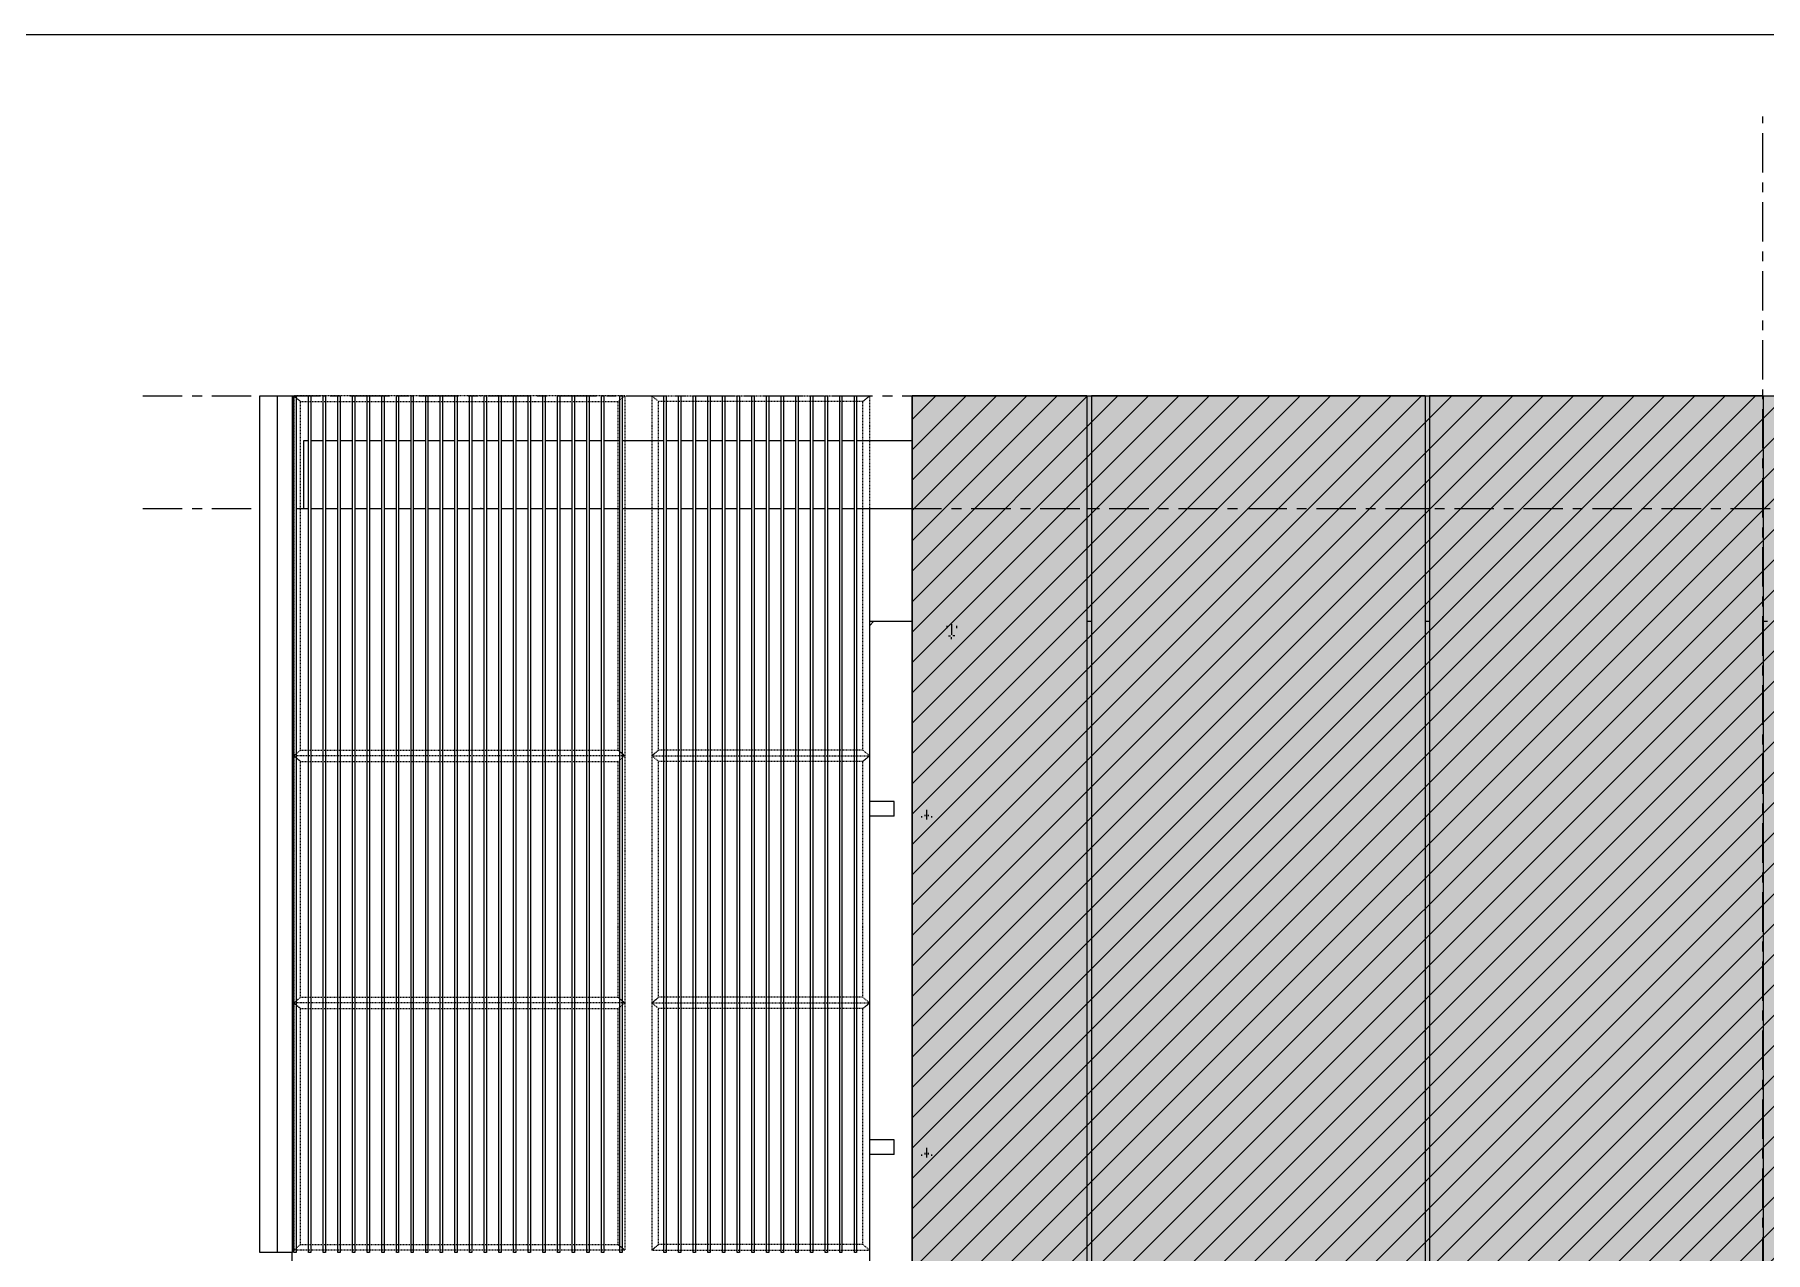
# Model space of a CAD drawing. Header units: millimetres. Extents: x 3774 to 718460, y -768339 to 192544.
# Drawn here: x 485461 to 493139, y -719267 to -713864 of the extents above; entities that cross this region are included whole.
import ezdxf
from ezdxf.enums import TextEntityAlignment as Align

# ---------------------------------------------------------------- set-up
doc = ezdxf.new("R2010")
doc.units = ezdxf.units.MM
doc.set_wipeout_variables(frame=1)
for name, pattern in [('TA_GL_000.70000', [1.925, 0.7, -0.175, 0.175, -0.175, 0.7]), ('TA_HL_001.00000', [6.5, 3.55, -2.95]), ('XKITLINE00', [0]), ('XKITLINE02', [4, 2, -2])]:
    doc.linetypes.add(name, pattern=pattern)
for name, color, linetype in [('000 - 0_SYM_DWG_GRID-BUBBLE_MAIN_COLOR_1', 7, 'Continuous'), ('000 - 0_SYM_DWG_GRIDLINE_MAIN_COLOR_251', 7, 'Continuous'), ('000 - 0_SYM_DWG_LEVEL_TEXT', 7, 'Continuous'), ('000 - CONCRETE_COL_HATCH_', 7, 'Continuous'), ('000 - CONCRETE_WALL_DEF_SUB', 7, 'Continuous'), ('000 - CONCRETE_WALL_WIPEOUT_', 7, 'Continuous'), ('000 - EXISTING_PRECAST_MAIN_COLOR_2', 7, 'Continuous'), ('010 - ASPG_FRAMING_SUB_COLOR_3', 7, 'Continuous'), ('DIM', 7, 'Continuous')]:
    doc.layers.add(name, color=color, linetype=linetype)
doc.layers.add('Bolt', color=7, linetype='Continuous', lineweight=0)
doc.layers.add('Part', color=7, linetype='Continuous', lineweight=0)
doc.styles.add('ARIAL', font='arial.ttf')
doc.styles.add('Arial_1', font='arial.ttf', dxfattribs={"height": 125})
doc.styles.add('TA', font='', dxfattribs={"height": 4.5})
doc.styles.get('TA').set_extended_font_data('Cordia New')

# ---------------------------------------------------------------- blocks, each defined once
blk = doc.blocks.new('W-1-PP19-ST-ENT2_20260406-084955_STANDARD_PAPER_BLOCK')
at = {"layer": 'DIM', "color": 7}
blk.add_lwpolyline([(775, 0), (0, 0), (0, 443.999987), (775, 443.999987)], close=True, dxfattribs=at)
blk = doc.blocks.new('*U7977')
at = {"layer": '000 - 0_SYM_DWG_GRIDLINE_MAIN_COLOR_251', "color": 7, "linetype": 'ByBlock', "ltscale": 5}
blk.add_line((34.8, 0), (-343.8, 0), dxfattribs=at)
at = {"layer": '000 - 0_SYM_DWG_GRIDLINE_MAIN_COLOR_251', "color": 7}
blk.add_point((-309, 0), dxfattribs=at)
at = {"color": 7, "style": 'TA', "flags": 1}
blk.add_attdef('LOCATION', (6, -6), '', height=4.5, rotation=270, dxfattribs=at)
at = {"layer": '000 - 0_SYM_DWG_GRID-BUBBLE_MAIN_COLOR_1', "color": 7, "style": 'ARIAL'}
blk.add_attdef('GRID-HEAD', text='', height=4, rotation=90, dxfattribs=at).set_placement((52.8, 0), align=Align.MIDDLE_CENTER)
blk = doc.blocks.new('*U8519')
at = {"color": 7}
blk.add_point((0, 0), dxfattribs=at)
at = {"layer": '000 - 0_SYM_DWG_LEVEL_TEXT', "color": 7, "style": 'Arial_1'}
for tag, p in [('LV_NAME_1', (-195.78, -2.88)), ('LV_NAME_2', (-195.79, -7.97)), ('LV_NAME_3', (-195.8, -13.06))]:
    blk.add_attdef(tag, p, '', height=3, dxfattribs=at)
blk = doc.blocks.new('*U6975')
at = {"layer": '000 - 0_SYM_DWG_GRIDLINE_MAIN_COLOR_251', "color": 7, "linetype": 'ByBlock', "ltscale": 5}
blk.add_line((30, 0), (-194.06, 0), dxfattribs=at)
at = {"layer": '000 - 0_SYM_DWG_GRIDLINE_MAIN_COLOR_251', "color": 7}
blk.add_point((0, 0), dxfattribs=at)
at = {"color": 7, "style": 'TA', "flags": 1}
blk.add_attdef('LOCATION', (6, -6), '', height=4.5, rotation=270, dxfattribs=at)
blk = doc.blocks.new('*U6719')
at = {"color": 7}
blk.add_point((0, 0), dxfattribs=at)
at = {"layer": '000 - 0_SYM_DWG_LEVEL_TEXT', "color": 7, "style": 'Arial_1'}
for tag, p in [('LV_NAME_1', (-195.78, 11.92)), ('LV_NAME_2', (-195.79, 6.83)), ('LV_NAME_3', (-195.8, 1.74))]:
    blk.add_attdef(tag, p, '', height=3, dxfattribs=at)
blk = doc.blocks.new('W-1-PP19-SE-ENT3_20260407-153749PP19_ENT3_ELE2_DIMS_1')
at = {"color": 7, "xscale": 50, "yscale": 50, "zscale": 50}
for name, p in [('*U6719', (0, 118400)), ('*U8519', (0, 117900))]:
    blk.add_blockref(name, p, dxfattribs=at)
at = {"layer": '000 - 0_SYM_DWG_GRIDLINE_MAIN_COLOR_251', "color": 7, "linetype": 'TA_GL_000.70000'}
for name, p, xscale, yscale, zscale, rotation in [('*U7977', (0, 102450), 50.00000000000007, 50.00000000000007, 50.00000000000007, 270), ('*U6975', (-5686.1, 118400), 50.00000000000003, 50.00000000000003, 50.00000000000003, 180), ('*U6975', (-5686.1, 117900), 50.00000000000003, 50.00000000000003, 50.00000000000003, 180)]:
    blk.add_blockref(name, p, dxfattribs=dict(at, xscale=xscale, yscale=yscale, zscale=zscale, rotation=rotation))
blk = doc.blocks.new('*A24085290')
at = {"layer": 'Part', "color": 7, "linetype": 'XKITLINE00', "lineweight": 0}
for p, q in [((2694.272525, -33.913163), (2694.432525, -33.913163)), ((2706.272525, -33.913163), (2706.432525, -33.913163)), ((2718.272525, -33.913163), (2718.432525, -33.913163)), ((2694.272525, -37.913163), (2694.432525, -37.913163)), ((2706.272525, -37.913163), (2706.432525, -37.913163)), ((2718.272525, -37.913163), (2718.432525, -37.913163))]:
    blk.add_line(p, q, dxfattribs=at)
blk = doc.blocks.new('*A25105392')
at = {"layer": 'Part', "color": 7, "linetype": 'XKITLINE00', "lineweight": 0}
for p, q in [((2666.472526, -78.313163), (2666.472526, -33.913163)), ((2666.472526, -33.913163), (2668.872526, -33.913163)), ((2668.872526, -78.313163), (2668.872526, -33.913163)), ((2666.472526, -78.313163), (2668.872526, -78.313163))]:
    blk.add_line(p, q, dxfattribs=at)
blk = doc.blocks.new('*A25115393')
at = {"layer": 'Part', "color": 7, "linetype": 'XKITLINE00', "lineweight": 0}
for p, q in [((2686.072523, -38.233163), (2685.272523, -38.233163)), ((2685.272523, -44.313163), (2685.272523, -38.233163)), ((2686.072523, -44.313163), (2686.072523, -38.233163)), ((2685.272523, -56.313163), (2685.272523, -44.881163)), ((2686.072523, -56.313163), (2686.072523, -44.881163)), ((2685.272523, -68.313163), (2685.272523, -56.881163)), ((2686.072523, -68.313163), (2686.072523, -56.881163)), ((2685.272523, -80.313163), (2685.272523, -68.881163)), ((2686.072523, -80.313163), (2686.072523, -68.881163)), ((2685.272523, -82.393163), (2685.272523, -80.881163)), ((2686.072523, -82.393163), (2686.072523, -80.881163)), ((2685.272523, -82.393163), (2686.072523, -82.393163))]:
    blk.add_line(p, q, dxfattribs=at)
blk = doc.blocks.new('*A25125394')
at = {"layer": 'Part', "color": 7, "linetype": 'XKITLINE00', "lineweight": 0}
for p, q in [((2671.672523, -38.233163), (2670.872523, -38.233163)), ((2670.872523, -44.313163), (2670.872523, -38.233163)), ((2671.672523, -44.313163), (2671.672523, -38.233163)), ((2670.872523, -56.313163), (2670.872523, -44.881163)), ((2671.672523, -56.313163), (2671.672523, -44.881163)), ((2670.872523, -68.313163), (2670.872523, -56.881163)), ((2671.672523, -68.313163), (2671.672523, -56.881163)), ((2670.872523, -80.313163), (2670.872523, -68.881163)), ((2671.672523, -80.313163), (2671.672523, -68.881163)), ((2670.872523, -82.393163), (2670.872523, -80.881163)), ((2671.672523, -82.393163), (2671.672523, -80.881163)), ((2670.872523, -82.393163), (2671.672523, -82.393163))]:
    blk.add_line(p, q, dxfattribs=at)
blk = doc.blocks.new('*A25255407')
at = {"layer": 'Part', "color": 7, "linetype": 'XKITLINE00', "lineweight": 0}
for p, q in [((2687.432489, -56.313163), (2669.032526, -56.313163)), ((2669.032526, -56.833163), (2669.032526, -56.313163)), ((2687.432489, -56.833163), (2687.432489, -56.313163)), ((2687.432489, -56.833163), (2669.032526, -56.833163))]:
    blk.add_line(p, q, dxfattribs=at)
blk = doc.blocks.new('*A25265408')
at = {"layer": 'Part', "color": 7, "linetype": 'XKITLINE00', "lineweight": 0}
for p, q in [((2687.432489, -44.313163), (2669.032526, -44.313163)), ((2669.032526, -44.833163), (2669.032526, -44.313163)), ((2687.432489, -44.833163), (2669.032526, -44.833163)), ((2687.432489, -44.833163), (2687.432489, -44.313163))]:
    blk.add_line(p, q, dxfattribs=at)
blk = doc.blocks.new('*A25275409')
at = {"layer": 'Part', "color": 7, "linetype": 'XKITLINE00', "lineweight": 0}
for p, q in [((2685.272523, -56.833163), (2685.272523, -56.881163)), ((2685.272523, -56.881163), (2686.072523, -56.881163)), ((2686.072523, -56.881163), (2686.072523, -56.833163))]:
    blk.add_line(p, q, dxfattribs=at)
blk = doc.blocks.new('*A25285410')
at = {"layer": 'Part', "color": 7, "linetype": 'XKITLINE00', "lineweight": 0}
for p, q in [((2685.648523, -57.681163), (2685.648523, -56.881163)), ((2685.648523, -56.881163), (2685.696523, -56.881163)), ((2685.648523, -57.121163), (2685.696523, -57.121163)), ((2685.696523, -57.681163), (2685.696523, -56.881163)), ((2685.648523, -57.681163), (2685.696523, -57.681163))]:
    blk.add_line(p, q, dxfattribs=at)
blk = doc.blocks.new('*A25315413')
at = {"layer": 'Part', "color": 7, "linetype": 'XKITLINE00', "lineweight": 0}
for p, q in [((2671.248523, -57.681163), (2671.248523, -56.881163)), ((2671.248523, -56.881163), (2671.296523, -56.881163)), ((2671.248523, -57.121163), (2671.296523, -57.121163)), ((2671.296523, -57.681163), (2671.296523, -56.881163)), ((2671.248523, -57.681163), (2671.296523, -57.681163))]:
    blk.add_line(p, q, dxfattribs=at)
blk = doc.blocks.new('*A25325414')
at = {"layer": 'Part', "color": 7, "linetype": 'XKITLINE00', "lineweight": 0}
for p, q in [((2670.872523, -56.833163), (2670.872523, -56.881163)), ((2670.872523, -56.881163), (2671.672523, -56.881163)), ((2671.672523, -56.881163), (2671.672523, -56.833163))]:
    blk.add_line(p, q, dxfattribs=at)
blk = doc.blocks.new('*A25355417')
at = {"layer": 'Part', "color": 7, "linetype": 'XKITLINE00', "lineweight": 0}
for p, q in [((2685.272523, -44.833163), (2685.272523, -44.881163)), ((2686.072523, -44.881163), (2686.072523, -44.833163)), ((2685.272523, -44.881163), (2686.072523, -44.881163))]:
    blk.add_line(p, q, dxfattribs=at)
blk = doc.blocks.new('*A25365418')
at = {"layer": 'Part', "color": 7, "linetype": 'XKITLINE00', "lineweight": 0}
for p, q in [((2685.648523, -45.681163), (2685.648523, -44.881163)), ((2685.648523, -44.881163), (2685.696523, -44.881163)), ((2685.648523, -45.121163), (2685.696523, -45.121163)), ((2685.696523, -45.681163), (2685.696523, -44.881163)), ((2685.648523, -45.681163), (2685.696523, -45.681163))]:
    blk.add_line(p, q, dxfattribs=at)
blk = doc.blocks.new('*A25375419')
at = {"layer": 'Part', "color": 7, "linetype": 'XKITLINE00', "lineweight": 0}
for p, q in [((2671.248523, -45.681163), (2671.248523, -44.881163)), ((2671.248523, -44.881163), (2671.296523, -44.881163)), ((2671.248523, -45.121163), (2671.296523, -45.121163)), ((2671.296523, -45.681163), (2671.296523, -44.881163)), ((2671.248523, -45.681163), (2671.296523, -45.681163))]:
    blk.add_line(p, q, dxfattribs=at)
blk = doc.blocks.new('*A25385420')
at = {"layer": 'Part', "color": 7, "linetype": 'XKITLINE00', "lineweight": 0}
for p, q in [((2670.872523, -44.833163), (2670.872523, -44.881163)), ((2671.672523, -44.881163), (2671.672523, -44.833163)), ((2670.872523, -44.881163), (2671.672523, -44.881163))]:
    blk.add_line(p, q, dxfattribs=at)
blk = doc.blocks.new('*A25395421')
at = {"layer": 'Part', "color": 7, "linetype": 'XKITLINE00', "lineweight": 0}
for p, q in [((2668.872524, -33.913163), (2688.07249, -33.913163)), ((2668.872526, -37.913163), (2668.872526, -33.913163)), ((2668.872524, -37.913163), (2688.07249, -37.913163))]:
    blk.add_line(p, q, dxfattribs=at)
blk = doc.blocks.new('*A25485430')
at = {"layer": 'Bolt'}
for points in [[(2685.377, -56.833), (2685.377, -56.785), (2685.489, -56.785), (2685.489, -56.833)], [(2685.377, -56.881), (2685.377, -56.833), (2685.489, -56.833), (2685.489, -56.881)], [(2685.857, -56.833), (2685.857, -56.785), (2685.969, -56.785), (2685.969, -56.833)], [(2685.857, -56.881), (2685.857, -56.833), (2685.969, -56.833), (2685.969, -56.881)]]:
    blk.add_hatch(color=7, dxfattribs=at).paths.add_polyline_path(points, flags=17)
at = {"layer": 'Bolt', "color": 7, "linetype": 'XKITLINE00', "lineweight": 0}
for p, q in [((2685.377, -56.833), (2685.377, -56.785)), ((2685.377, -56.881), (2685.377, -56.833)), ((2685.433, -56.945), (2685.433, -56.601)), ((2685.489, -56.833), (2685.489, -56.785)), ((2685.489, -56.881), (2685.489, -56.833)), ((2685.857, -56.833), (2685.857, -56.785)), ((2685.857, -56.881), (2685.857, -56.833)), ((2685.913, -56.945), (2685.913, -56.601)), ((2685.969, -56.833), (2685.969, -56.785)), ((2685.969, -56.881), (2685.969, -56.833))]:
    blk.add_line(p, q, dxfattribs=at)
blk = doc.blocks.new('*A25495431')
at = {"layer": 'Bolt', "color": 7, "linetype": 'XKITLINE02', "lineweight": 0}
for p, q in [((2688.416523, -56.881163), (2688.416523, -56.833163)), ((2688.416523, -56.881163), (2688.416523, -56.833163)), ((2688.536523, -56.833163), (2688.536523, -56.785163)), ((2688.536523, -56.833163), (2688.536523, -56.785163)), ((2688.592523, -56.944523), (2688.592523, -56.601163)), ((2688.592523, -56.944523), (2688.592523, -56.601163)), ((2688.648523, -56.833163), (2688.648523, -56.785163)), ((2688.648523, -56.833163), (2688.648523, -56.785163)), ((2688.768523, -56.881163), (2688.768523, -56.833163)), ((2688.768523, -56.881163), (2688.768523, -56.833163))]:
    blk.add_line(p, q, dxfattribs=at)
blk = doc.blocks.new('*A25525434')
at = {"layer": 'Bolt', "color": 7, "linetype": 'XKITLINE02', "lineweight": 0}
for p, q in [((2666.816525, -56.881163), (2666.816525, -56.833163)), ((2666.936525, -56.833163), (2666.936525, -56.785163)), ((2666.992525, -56.944523), (2666.992525, -56.601163)), ((2667.048525, -56.833163), (2667.048525, -56.785163)), ((2667.168525, -56.881163), (2667.168525, -56.833163))]:
    blk.add_line(p, q, dxfattribs=at)
blk = doc.blocks.new('*A25545436')
at = {"layer": 'Bolt'}
for points in [[(2670.977, -56.833), (2670.977, -56.785), (2671.089, -56.785), (2671.089, -56.833)], [(2670.977, -56.881), (2670.977, -56.833), (2671.089, -56.833), (2671.089, -56.881)], [(2671.457, -56.833), (2671.457, -56.785), (2671.569, -56.785), (2671.569, -56.833)], [(2671.457, -56.881), (2671.457, -56.833), (2671.569, -56.833), (2671.569, -56.881)]]:
    blk.add_hatch(color=7, dxfattribs=at).paths.add_polyline_path(points, flags=17)
at = {"layer": 'Bolt', "color": 7, "linetype": 'XKITLINE00', "lineweight": 0}
for p, q in [((2670.977, -56.833), (2670.977, -56.785)), ((2670.977, -56.881), (2670.977, -56.833)), ((2671.033, -56.945), (2671.033, -56.601)), ((2671.089, -56.833), (2671.089, -56.785)), ((2671.089, -56.881), (2671.089, -56.833)), ((2671.457, -56.833), (2671.457, -56.785)), ((2671.457, -56.881), (2671.457, -56.833)), ((2671.513, -56.945), (2671.513, -56.601)), ((2671.569, -56.833), (2671.569, -56.785)), ((2671.569, -56.881), (2671.569, -56.833))]:
    blk.add_line(p, q, dxfattribs=at)
blk = doc.blocks.new('*A25565438')
at = {"layer": 'Bolt'}
for points in [[(2685.377, -44.833), (2685.377, -44.785), (2685.489, -44.785), (2685.489, -44.833)], [(2685.377, -44.881), (2685.377, -44.833), (2685.489, -44.833), (2685.489, -44.881)], [(2685.857, -44.833), (2685.857, -44.785), (2685.969, -44.785), (2685.969, -44.833)], [(2685.857, -44.881), (2685.857, -44.833), (2685.969, -44.833), (2685.969, -44.881)]]:
    blk.add_hatch(color=7, dxfattribs=at).paths.add_polyline_path(points, flags=17)
at = {"layer": 'Bolt', "color": 7, "linetype": 'XKITLINE00', "lineweight": 0}
for p, q in [((2685.377, -44.833), (2685.377, -44.785)), ((2685.377, -44.881), (2685.377, -44.833)), ((2685.433, -44.945), (2685.433, -44.601)), ((2685.489, -44.833), (2685.489, -44.785)), ((2685.489, -44.881), (2685.489, -44.833)), ((2685.857, -44.833), (2685.857, -44.785)), ((2685.857, -44.881), (2685.857, -44.833)), ((2685.913, -44.945), (2685.913, -44.601)), ((2685.969, -44.833), (2685.969, -44.785)), ((2685.969, -44.881), (2685.969, -44.833))]:
    blk.add_line(p, q, dxfattribs=at)
blk = doc.blocks.new('*A25575439')
at = {"layer": 'Bolt', "color": 7, "linetype": 'XKITLINE02', "lineweight": 0}
for p, q in [((2688.416523, -44.881163), (2688.416523, -44.833163)), ((2688.416523, -44.881163), (2688.416523, -44.833163)), ((2688.536523, -44.833163), (2688.536523, -44.785163)), ((2688.536523, -44.833163), (2688.536523, -44.785163)), ((2688.592523, -44.944523), (2688.592523, -44.601163)), ((2688.592523, -44.944523), (2688.592523, -44.601163)), ((2688.648523, -44.833163), (2688.648523, -44.785163)), ((2688.648523, -44.833163), (2688.648523, -44.785163)), ((2688.768523, -44.881163), (2688.768523, -44.833163)), ((2688.768523, -44.881163), (2688.768523, -44.833163))]:
    blk.add_line(p, q, dxfattribs=at)
blk = doc.blocks.new('*A25585440')
at = {"layer": 'Bolt', "color": 7, "linetype": 'XKITLINE02', "lineweight": 0}
for p, q in [((2666.816525, -44.881163), (2666.816525, -44.833163)), ((2666.936525, -44.833163), (2666.936525, -44.785163)), ((2666.992525, -44.944523), (2666.992525, -44.601163)), ((2667.048525, -44.833163), (2667.048525, -44.785163)), ((2667.168525, -44.881163), (2667.168525, -44.833163))]:
    blk.add_line(p, q, dxfattribs=at)
blk = doc.blocks.new('*A25595441')
at = {"layer": 'Bolt'}
for points in [[(2670.977, -44.833), (2670.977, -44.785), (2671.089, -44.785), (2671.089, -44.833)], [(2670.977, -44.881), (2670.977, -44.833), (2671.089, -44.833), (2671.089, -44.881)], [(2671.457, -44.833), (2671.457, -44.785), (2671.569, -44.785), (2671.569, -44.833)], [(2671.457, -44.881), (2671.457, -44.833), (2671.569, -44.833), (2671.569, -44.881)]]:
    blk.add_hatch(color=7, dxfattribs=at).paths.add_polyline_path(points, flags=17)
at = {"layer": 'Bolt', "color": 7, "linetype": 'XKITLINE00', "lineweight": 0}
for p, q in [((2670.977, -44.833), (2670.977, -44.785)), ((2670.977, -44.881), (2670.977, -44.833)), ((2671.033, -44.945), (2671.033, -44.601)), ((2671.089, -44.833), (2671.089, -44.785)), ((2671.089, -44.881), (2671.089, -44.833)), ((2671.457, -44.833), (2671.457, -44.785)), ((2671.457, -44.881), (2671.457, -44.833)), ((2671.513, -44.945), (2671.513, -44.601)), ((2671.569, -44.833), (2671.569, -44.785)), ((2671.569, -44.881), (2671.569, -44.833))]:
    blk.add_line(p, q, dxfattribs=at)
blk = doc.blocks.new('*A25605442')
at = {"layer": 'Bolt', "color": 7, "linetype": 'XKITLINE02', "lineweight": 0}
for p, q in [((2689.296526, -38.073163), (2689.296526, -38.153163)), ((2689.296526, -38.073163), (2689.296526, -38.153163)), ((2689.472526, -38.009803), (2689.472526, -38.353163)), ((2689.472526, -38.009803), (2689.472526, -38.353163)), ((2689.648526, -38.073163), (2689.648526, -38.153163)), ((2689.648526, -38.073163), (2689.648526, -38.153163))]:
    blk.add_line(p, q, dxfattribs=at)
blk = doc.blocks.new('*A25615443')
at = {"layer": 'Bolt', "color": 7, "linetype": 'XKITLINE00', "lineweight": 0}
for p, q in [((2689.360526, -38.433163), (2689.435118, -38.433163)), ((2689.472526, -38.321163), (2689.472526, -38.395755)), ((2689.472526, -38.545163), (2689.472526, -38.470571)), ((2689.584526, -38.433163), (2689.509934, -38.433163))]:
    blk.add_line(p, q, dxfattribs=at)
blk = doc.blocks.new('*A25625444')
at = {"layer": 'Bolt', "color": 7, "linetype": 'XKITLINE02', "lineweight": 0}
for p, q in [((2667.696526, -37.673163), (2667.696526, -37.753163)), ((2667.872526, -37.609803), (2667.872526, -37.953163)), ((2668.048526, -37.673163), (2668.048526, -37.753163))]:
    blk.add_line(p, q, dxfattribs=at)
blk = doc.blocks.new('*A25875469')
at = {"layer": 'Bolt', "color": 7, "linetype": 'XKITLINE02', "lineweight": 0}
for p, q in [((2688.416525, -56.881163), (2688.416525, -56.833163)), ((2688.416525, -56.881163), (2688.416525, -56.833163)), ((2688.536525, -56.833163), (2688.536525, -56.785163)), ((2688.536525, -56.833163), (2688.536525, -56.785163)), ((2688.592525, -56.944523), (2688.592525, -56.601163)), ((2688.592525, -56.944523), (2688.592525, -56.601163)), ((2688.648525, -56.833163), (2688.648525, -56.785163)), ((2688.648525, -56.833163), (2688.648525, -56.785163)), ((2688.768525, -56.881163), (2688.768525, -56.833163)), ((2688.768525, -56.881163), (2688.768525, -56.833163))]:
    blk.add_line(p, q, dxfattribs=at)
blk = doc.blocks.new('*A25885470')
at = {"layer": 'Bolt', "color": 7, "linetype": 'XKITLINE02', "lineweight": 0}
for p, q in [((2688.416525, -44.881163), (2688.416525, -44.833163)), ((2688.416525, -44.881163), (2688.416525, -44.833163)), ((2688.536525, -44.833163), (2688.536525, -44.785163)), ((2688.536525, -44.833163), (2688.536525, -44.785163)), ((2688.592525, -44.944523), (2688.592525, -44.601163)), ((2688.592525, -44.944523), (2688.592525, -44.601163)), ((2688.648525, -44.833163), (2688.648525, -44.785163)), ((2688.648525, -44.833163), (2688.648525, -44.785163)), ((2688.768525, -44.881163), (2688.768525, -44.833163)), ((2688.768525, -44.881163), (2688.768525, -44.833163))]:
    blk.add_line(p, q, dxfattribs=at)
blk = doc.blocks.new('*A26005482')
at = {"layer": 'Part', "color": 7, "linetype": 'XKITLINE00', "lineweight": 0}
for p, q in [((2670.392523, -38.153163), (2670.392523, -38.073163)), ((2670.392523, -38.073163), (2672.152523, -38.073163)), ((2672.152523, -38.153163), (2672.152523, -38.073163)), ((2670.392523, -38.153163), (2672.152523, -38.153163))]:
    blk.add_line(p, q, dxfattribs=at)
blk = doc.blocks.new('*A26015483')
at = {"layer": 'Part', "color": 7, "linetype": 'XKITLINE00', "lineweight": 0}
for p, q in [((2671.296523, -38.233163), (2671.296523, -38.153163)), ((2671.336523, -38.233163), (2671.336523, -38.193163)), ((2671.336523, -38.193163), (2671.776523, -38.193163)), ((2671.776523, -38.193163), (2671.776523, -38.153163))]:
    blk.add_line(p, q, dxfattribs=at)
blk = doc.blocks.new('*A26025484')
at = {"layer": 'Part', "color": 7, "linetype": 'XKITLINE00', "lineweight": 0}
for p, q in [((2670.392523, -38.073163), (2670.232523, -37.913163)), ((2672.152523, -38.073163), (2670.392523, -38.073163)), ((2672.312523, -37.913163), (2672.152523, -38.073163))]:
    blk.add_line(p, q, dxfattribs=at)
blk = doc.blocks.new('*A26035485')
at = {"layer": 'Part', "color": 7, "linetype": 'XKITLINE00', "lineweight": 0}
for p, q in [((2684.792523, -38.153163), (2684.792523, -38.073163)), ((2684.792523, -38.073163), (2686.552523, -38.073163)), ((2686.552523, -38.153163), (2686.552523, -38.073163)), ((2684.792523, -38.153163), (2686.552523, -38.153163))]:
    blk.add_line(p, q, dxfattribs=at)
blk = doc.blocks.new('*A26045486')
at = {"layer": 'Part', "color": 7, "linetype": 'XKITLINE00', "lineweight": 0}
for p, q in [((2685.696523, -38.233163), (2685.696523, -38.153163)), ((2685.736523, -38.233163), (2685.736523, -38.193163)), ((2685.736523, -38.193163), (2686.176523, -38.193163)), ((2686.176523, -38.193163), (2686.176523, -38.153163))]:
    blk.add_line(p, q, dxfattribs=at)
blk = doc.blocks.new('*A26055487')
at = {"layer": 'Part', "color": 7, "linetype": 'XKITLINE00', "lineweight": 0}
for p, q in [((2684.792523, -38.073163), (2684.632523, -37.913163)), ((2686.552523, -38.073163), (2684.792523, -38.073163)), ((2686.712523, -37.913163), (2686.552523, -38.073163))]:
    blk.add_line(p, q, dxfattribs=at)
blk = doc.blocks.new('*A26065488')
at = {"layer": 'Bolt', "color": 7, "linetype": 'XKITLINE02', "lineweight": 0}
for p, q in [((2671.185163, -38.433163), (2671.528523, -38.433163)), ((2671.248523, -38.377163), (2671.296523, -38.377163)), ((2671.248523, -38.489163), (2671.296523, -38.489163)), ((2671.296523, -38.377163), (2671.336523, -38.377163)), ((2671.296523, -38.489163), (2671.336523, -38.489163))]:
    blk.add_line(p, q, dxfattribs=at)
blk = doc.blocks.new('*A26075489')
at = {"layer": 'Bolt'}
for points in [[(2670.577, -38.153), (2670.577, -38.073), (2670.689, -38.073), (2670.689, -38.153)], [(2671.857, -38.153), (2671.857, -38.073), (2671.969, -38.073), (2671.969, -38.153)]]:
    blk.add_hatch(color=7, dxfattribs=at).paths.add_polyline_path(points, flags=17)
at = {"layer": 'Bolt', "color": 7, "linetype": 'XKITLINE00', "lineweight": 0}
for p, q in [((2670.577, -38.073), (2670.577, -38.153)), ((2670.633, -38.01), (2670.633, -38.353)), ((2670.689, -38.073), (2670.689, -38.153)), ((2671.857, -38.073), (2671.857, -38.153)), ((2671.913, -38.01), (2671.913, -38.353)), ((2671.969, -38.073), (2671.969, -38.153))]:
    blk.add_line(p, q, dxfattribs=at)
blk = doc.blocks.new('*A26085490')
at = {"layer": 'Bolt', "color": 7, "linetype": 'XKITLINE02', "lineweight": 0}
for p, q in [((2685.585163, -38.433163), (2685.928523, -38.433163)), ((2685.648523, -38.377163), (2685.696523, -38.377163)), ((2685.648523, -38.489163), (2685.696523, -38.489163)), ((2685.696523, -38.377163), (2685.736523, -38.377163)), ((2685.696523, -38.489163), (2685.736523, -38.489163))]:
    blk.add_line(p, q, dxfattribs=at)
blk = doc.blocks.new('*A26095491')
at = {"layer": 'Bolt'}
for points in [[(2684.977, -38.153), (2684.977, -38.073), (2685.089, -38.073), (2685.089, -38.153)], [(2686.257, -38.153), (2686.257, -38.073), (2686.369, -38.073), (2686.369, -38.153)]]:
    blk.add_hatch(color=7, dxfattribs=at).paths.add_polyline_path(points, flags=17)
at = {"layer": 'Bolt', "color": 7, "linetype": 'XKITLINE00', "lineweight": 0}
for p, q in [((2684.977, -38.073), (2684.977, -38.153)), ((2685.033, -38.01), (2685.033, -38.353)), ((2685.089, -38.073), (2685.089, -38.153)), ((2686.257, -38.073), (2686.257, -38.153)), ((2686.313, -38.01), (2686.313, -38.353)), ((2686.369, -38.073), (2686.369, -38.153))]:
    blk.add_line(p, q, dxfattribs=at)
blk = doc.blocks.new('*A26105492')
at = {"layer": 'Bolt', "color": 7, "linetype": 'XKITLINE00', "lineweight": 0}
for p, q in [((2689.360526, -38.433163), (2689.435118, -38.433163)), ((2689.472526, -38.321163), (2689.472526, -38.395755)), ((2689.472526, -38.545163), (2689.472526, -38.470571)), ((2689.584526, -38.433163), (2689.509934, -38.433163))]:
    blk.add_line(p, q, dxfattribs=at)
blk = doc.blocks.new('*A26115493')
at = {"layer": 'Bolt', "color": 7, "linetype": 'XKITLINE02', "lineweight": 0}
for p, q in [((2689.296526, -38.073163), (2689.296526, -38.153163)), ((2689.296526, -38.073163), (2689.296526, -38.153163)), ((2689.472526, -38.009803), (2689.472526, -38.353163)), ((2689.472526, -38.009803), (2689.472526, -38.353163)), ((2689.648526, -38.073163), (2689.648526, -38.153163)), ((2689.648526, -38.073163), (2689.648526, -38.153163))]:
    blk.add_line(p, q, dxfattribs=at)
blk = doc.blocks.new('A$Cdfe5f517')
at = {"layer": '000 - EXISTING_PRECAST_MAIN_COLOR_2', "color": 7, "linetype": 'XKITLINE00', "lineweight": 0}
for p, q in [((-4500, 15840), (-5275, 15840)), ((-5275, 15840), (-5275, 12000)), ((-4500, 15840), (-4500, 12000)), ((-3000, 15840), (-4480, 15840)), ((-4480, 15840), (-4480, 12000)), ((-3000, 15840), (-3000, 12000)), ((-1500, 15840), (-2980, 15840)), ((-2980, 15840), (-2980, 12000)), ((-1500, 15840), (-1500, 12000))]:
    blk.add_line(p, q, dxfattribs=at)
blk = doc.blocks.new('W-1-PP19-SE-ENT3_20260407-153318_PP19_ENT3_SE_ELE2')
at = {"layer": 'Part', "color": 7, "linetype": 'XKITLINE00', "lineweight": 0}
for p, q in [((-3773.000125, 118200), (-6472.99975, 118200)), ((-6472.99975, 118200), (-6472.99975, 117900)), ((-3773.000125, 118100.000375), (-3773.000125, 118200)), ((-6472.99975, 117900), (-3773.000125, 117900)), ((-2998, 117900), (-2978, 117900)), ((-1498, 117900), (-1478, 117900)), ((2, 117900), (22, 117900))]:
    blk.add_line(p, q, dxfattribs=at)
at = {"color": 7}
blk.add_blockref('A$Cdfe5f517', (1502, 102560.000375), dxfattribs=at)
at = {"color": 7, "lineweight": 0, "xscale": 125, "yscale": 125, "zscale": 125}
for name in ['*A25105392', '*A25395421', '*A24085290', '*A25625444', '*A26025484', '*A26005482', '*A26075489', '*A25125394', '*A26065488', '*A26015483', '*A26055487', '*A26035485', '*A26095491', '*A25115393', '*A26085490', '*A26045486', '*A25605442', '*A26115493', '*A25615443', '*A26105492', '*A25585440', '*A25265408', '*A25595441', '*A25565438', '*A25575439', '*A25885470', '*A25385420', '*A25375419', '*A25355417', '*A25365418', '*A25255407', '*A25525434', '*A25325414', '*A25545436', '*A25315413', '*A25275409', '*A25485430', '*A25285410', '*A25495431', '*A25875469']:
    blk.add_blockref(name, (-339782.065625, 122139.145375), dxfattribs=at)
blk = doc.blocks.new('A$C77672e82')
at = {"color": 7}
blk.add_wipeout([(-9701.5, 950), (-9701.5, 1700), (-9866.7, 1700), (-9866.7, 950), (-9911.2, 950), (-9911.2, 3930), (-7211.2, 3930), (-7211.2, 12930), (-7036.2, 12930), (-7036.2, 16790), (-1761.2, 16790), (-1761.2, 950)], dxfattribs=at).dxf.layer = '000 - CONCRETE_WALL_WIPEOUT_'
at = {"layer": '000 - CONCRETE_COL_HATCH_', "transparency": 33554585}
h = blk.add_hatch(dxfattribs=at)
h.set_pattern_fill('ANSI31', scale=30)
h.paths.add_polyline_path([(-9701.5, 950), (-9701.5, 1700), (-9866.7, 1700), (-9866.7, 950), (-9911.2, 950), (-9911.2, 3930), (-7211.2, 3930), (-7211.2, 12930), (-7036.2, 12930), (-7036.2, 16790), (-1761.2, 16790), (-1761.2, 950)])
h = blk.add_hatch(dxfattribs=at)
h.set_pattern_fill('AR-CONC', scale=2.5)
h.paths.add_polyline_path([(-9701.5, 950), (-9701.5, 1700), (-9866.7, 1700), (-9866.7, 950), (-9911.2, 950), (-9911.2, 3930), (-7211.2, 3930), (-7211.2, 12930), (-7036.2, 12930), (-7036.2, 16790), (-1761.2, 16790), (-1761.2, 950)])
at = {"layer": '000 - CONCRETE_WALL_DEF_SUB', "color": 7}
blk.add_lwpolyline([(-9701.5, 950), (-9701.5, 1700), (-9866.7, 1700), (-9866.7, 950), (-9911.2, 950), (-9911.2, 3930), (-7211.2, 3930), (-7211.2, 12930), (-7036.2, 12930), (-7036.2, 16790), (-1761.2, 16790), (-1761.2, 950)], close=True, dxfattribs=at)
blk = doc.blocks.new('*U6725')
at = {"color": 7}
blk.add_wipeout([(0, 0), (2561, 0), (2561, 12350), (0, 12350)], dxfattribs=at)
blk.add_lwpolyline([(0, 0), (2561, 0), (2561, 12350), (0, 12350)], close=True, dxfattribs=at)
blk = doc.blocks.new('*U8496')
at = {"color": 7}
blk.add_wipeout([(0, 0), (10.2, 0), (10.2, 3800), (0, 3800)], dxfattribs=at)
blk.add_lwpolyline([(0, 0), (10.2, 0), (10.2, 3800), (0, 3800)], close=True, dxfattribs=at)
blk = doc.blocks.new('*U6739')
at = {"color": 7}
blk.add_wipeout([(0, 0), (67.9, 0), (67.9, 3800), (0, 3800)], dxfattribs=at)
blk.add_lwpolyline([(0, 0), (67.9, 0), (67.9, 3800), (0, 3800)], close=True, dxfattribs=at)
blk = doc.blocks.new('*U6740')
at = {"color": 7}
blk.add_wipeout([(0, 0), (76.9, 0), (76.9, 3800), (0, 3800)], dxfattribs=at)
blk.add_lwpolyline([(0, 0), (76.9, 0), (76.9, 3800), (0, 3800)], close=True, dxfattribs=at)
blk = doc.blocks.new('*U8170')
at = {"layer": '010 - ASPG_FRAMING_SUB_COLOR_3', "color": 7, "linetype": 'ByBlock'}
for points in [[(0, 0), (0, 1468.4), (25, 1438.4), (25, 30), (0, 0)], [(1096.7, 1468.4), (0, 1468.4), (25, 1438.4), (1071.7, 1438.4)], [(1096.7, 0), (1096.7, 1468.4), (1071.7, 1438.4), (1071.7, 30), (1096.7, 0)], [(25, 30), (1071.7, 30), (1096.7, 0), (0, 0), (25, 30)]]:
    blk.add_lwpolyline(points, close=True, dxfattribs=at)
blk = doc.blocks.new('*U8171')
at = {"layer": '010 - ASPG_FRAMING_SUB_COLOR_3', "color": 7, "linetype": 'ByBlock'}
for points in [[(0, 0), (0, 966), (25, 936), (25, 30), (0, 0)], [(1096.7, 966), (0, 966), (25, 936), (1071.7, 936)], [(1096.7, 0), (1096.7, 966), (1071.7, 936), (1071.7, 30), (1096.7, 0)], [(25, 30), (1071.7, 30), (1096.7, 0), (0, 0), (25, 30)]]:
    blk.add_lwpolyline(points, close=True, dxfattribs=at)
blk = doc.blocks.new('*U8480')
at = {"layer": '010 - ASPG_FRAMING_SUB_COLOR_3', "color": 7, "linetype": 'ByBlock'}
for points in [[(0, 0), (0, 966), (25, 936), (25, 30), (0, 0)], [(1596.7, 966), (0, 966), (25, 936), (1571.7, 936)], [(1596.7, 0), (1596.7, 966), (1571.7, 936), (1571.7, 30), (1596.7, 0)], [(25, 30), (1571.7, 30), (1596.7, 0), (0, 0), (25, 30)]]:
    blk.add_lwpolyline(points, close=True, dxfattribs=at)
blk = doc.blocks.new('*U8479')
at = {"layer": '010 - ASPG_FRAMING_SUB_COLOR_3', "color": 7, "linetype": 'ByBlock'}
for points in [[(0, 0), (0, 1468.4), (25, 1438.4), (25, 30), (0, 0)], [(1596.7, 1468.4), (0, 1468.4), (25, 1438.4), (1571.7, 1438.4)], [(1596.7, 0), (1596.7, 1468.4), (1571.7, 1438.4), (1571.7, 30), (1596.7, 0)], [(25, 30), (1571.7, 30), (1596.7, 0), (0, 0), (25, 30)]]:
    blk.add_lwpolyline(points, close=True, dxfattribs=at)

msp = doc.modelspace()

# ---------------------------------------------------------------- block references
at = {"color": 7}
msp.add_blockref('A$C77672e82', (496390.701, -732256.64), dxfattribs=at)

# ---------------------------------------------------------------- next in the draw order: block references
for name in ['W-1-PP19-SE-ENT3_20260407-153749PP19_ENT3_ELE2_DIMS_1', 'W-1-PP19-SE-ENT3_20260407-153318_PP19_ENT3_SE_ELE2']:
    msp.add_blockref(name, (493127.476, -833866.64), dxfattribs=at)
at = {"layer": 'DIM', "color": 7, "xscale": 50, "yscale": 50, "zscale": 50}
msp.add_blockref('W-1-PP19-ST-ENT2_20260406-084955_STANDARD_PAPER_BLOCK', (480265.746, -736063.653), dxfattribs=at)

# ---------------------------------------------------------------- next in the draw order: block references
at = {"color": 7, "xscale": -1}
msp.add_blockref('*U6725', (489165.476, -728316.64), dxfattribs=at)

# ---------------------------------------------------------------- next in the draw order: block references
for p in [(486621.247, -719266.64), (486686.247, -719266.64), (486751.247, -719266.64), (486816.247, -719266.64), (486881.247, -719266.64), (486946.247, -719266.64), (487011.247, -719266.64), (487076.247, -719266.64), (487141.247, -719266.64), (487206.247, -719266.64), (487271.247, -719266.64), (487336.247, -719266.64), (487401.247, -719266.64), (487466.247, -719266.64), (487531.247, -719266.64), (487596.247, -719266.64), (487661.247, -719266.64), (487726.247, -719266.64), (487791.247, -719266.64), (487856.247, -719266.64), (487921.247, -719266.64), (487986.247, -719266.64), (488068.017, -719266.64), (488263.017, -719266.64), (488328.017, -719266.64), (488393.017, -719266.64), (488458.017, -719266.64), (488523.017, -719266.64), (488588.017, -719266.64), (488653.017, -719266.64), (488718.017, -719266.64), (488783.017, -719266.64), (488848.017, -719266.64), (488913.017, -719266.64), (488978.017, -719266.64), (489043.017, -719266.64), (489108.017, -719266.64)]:
    msp.add_blockref('*U8496', p, dxfattribs=at)

# ---------------------------------------------------------------- next in the draw order: block references
msp.add_blockref('*U6739', (486604.476, -719266.64), dxfattribs=at)
at = {"color": 7, "linetype": 'TA_HL_001.00000', "xscale": -1, "rotation": 270}
for name, p in [('*U8480', (488199.476, -717063.306)), ('*U8171', (488199.476, -718159.973)), ('*U8171', (488199.476, -719256.64))]:
    msp.add_blockref(name, p, dxfattribs=at)

# ---------------------------------------------------------------- next in the draw order: block references
at = {"color": 7, "xscale": -1}
msp.add_blockref('*U6740', (486536.576, -719266.64), dxfattribs=at)
at = {"color": 7, "linetype": 'TA_HL_001.00000', "rotation": 90}
for name, p in [('*U8479', (488079.476, -717063.306)), ('*U8170', (488079.476, -718159.973)), ('*U8170', (488079.476, -719256.64))]:
    msp.add_blockref(name, p, dxfattribs=at)

doc.saveas('drawing.dxf')
